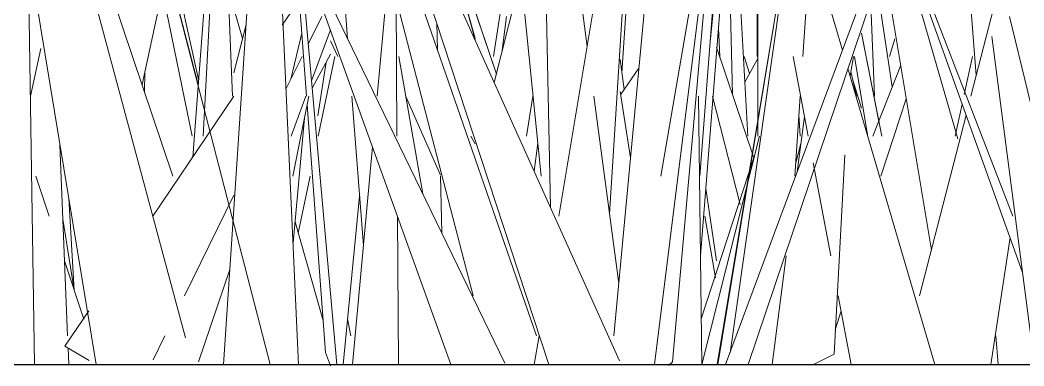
# Model space of a CAD drawing. Header units: millimetres. Extents: x -9575 to 27274, y -4387 to 11354.
# Drawn here: x -6615.7 to -6546.3, y 3047.9 to 3071.8 of the extents above; entities that cross this region are included whole.
import ezdxf

# ---------------------------------------------------------------- set-up
doc = ezdxf.new("R2010")
doc.units = ezdxf.units.MM
doc.layers.add('G-IMPT', color=8, linetype='Continuous', lineweight=9)

# ---------------------------------------------------------------- blocks, each defined once
blk = doc.blocks.new('Grass Array - 25_dwg-V49-North')
at = {"layer": 'G-IMPT'}
for p, q in [((-6574.621, 3049.993), (-6569.275, 3107.545)), ((-6549.936, 3066.547), (-6539.893, 3105.661)), ((-6614.699, 3048), (-6615.574, 3104.409)), ((-6603.758, 3062.339), (-6600.899, 3100.199)), ((-6566.592, 3048.816), (-6559.658, 3097.718)), ((-6614.699, 3048), (-6615.419, 3094.393)), ((-6607.266, 3067.357), (-6601.422, 3094.136)), ((-6598.558, 3094.136), (-6601.625, 3048)), ((-6597.947, 3094.503), (-6595.888, 3066.547)), ((-6593.792, 3048), (-6597.947, 3094.503)), ((-6579.015, 3058.859), (-6579.772, 3094.641)), ((-6566.903, 3048), (-6550.042, 3093.351)), ((-6578.425, 3058.27), (-6572.783, 3092.185)), ((-6615.369, 3091.173), (-6604.249, 3049.845)), ((-6566.509, 3089.289), (-6571.375, 3061.029)), ((-6568.676, 3061.029), (-6566.509, 3089.289)), ((-6579.123, 3048), (-6592.642, 3089.156)), ((-6568.628, 3055.511), (-6566.041, 3088.618)), ((-6561.564, 3069.306), (-6560.254, 3088.856)), ((-6567.43, 3048), (-6560.86, 3087.867)), ((-6603.041, 3063.788), (-6601.818, 3086.704)), ((-6596.432, 3048), (-6598.182, 3085.978)), ((-6578.666, 3086.371), (-6576.475, 3069.987)), ((-6608.027, 3085.254), (-6598.4, 3048)), ((-6552.78, 3085.239), (-6565.348, 3048)), ((-6573.285, 3084.304), (-6574.931, 3058.434)), ((-6579.652, 3061.029), (-6581.956, 3083.777)), ((-6574.077, 3068.177), (-6573.1, 3083.1)), ((-6571.828, 3048), (-6567.467, 3082.995)), ((-6589.394, 3081.935), (-6574.25, 3048.266)), ((-6568.676, 3061.029), (-6567.073, 3081.933)), ((-6605.125, 3061.029), (-6611.659, 3080.341)), ((-6591.006, 3066.547), (-6589.74, 3080.323)), ((-6562.033, 3080.799), (-6567.477, 3048)), ((-6601.535, 3079.679), (-6601.005, 3066.547)), ((-6564.658, 3079.044), (-6564.683, 3063.788)), ((-6547.026, 3058.27), (-6554.96, 3078.779)), ((-6585.899, 3048), (-6596.774, 3078.192)), ((-6554.967, 3078.321), (-6546.361, 3054.368)), ((-6579.974, 3049.993), (-6589.539, 3077.582)), ((-6564.714, 3077.582), (-6564.717, 3069.306)), ((-6554.874, 3077.582), (-6550.832, 3063.606)), ((-6593.792, 3048), (-6596.396, 3077.145)), ((-6568.014, 3076.848), (-6570.567, 3048.184)), ((-6610.437, 3048), (-6615.143, 3076.575)), ((-6605.295, 3076.388), (-6603.352, 3067.714)), ((-6582.758, 3068.088), (-6585.465, 3076.191)), ((-6565.36, 3063.788), (-6566.057, 3076.319)), ((-6558.819, 3069.744), (-6560.846, 3076.629)), ((-6550.186, 3076.155), (-6549.569, 3067.979)), ((-6605.33, 3074.823), (-6603.384, 3067.295)), ((-6603.379, 3067.354), (-6605.316, 3074.823)), ((-6582.758, 3068.088), (-6585.12, 3075.157)), ((-6582.905, 3067.507), (-6581.053, 3074.823)), ((-6566.621, 3074.823), (-6566.419, 3066.672)), ((-6552.669, 3055.904), (-6555.801, 3074.823)), ((-6589.701, 3074.517), (-6589.632, 3063.788)), ((-6584.216, 3070.541), (-6585.329, 3074.491)), ((-6584.229, 3070.453), (-6585.328, 3074.481)), ((-6582.947, 3069.306), (-6582.18, 3074.286)), ((-6555.374, 3067.198), (-6556.459, 3074.337)), ((-6605.854, 3073.825), (-6603.8, 3063.788)), ((-6597.571, 3071.47), (-6596.38, 3073.227)), ((-6593.303, 3073.757), (-6593.054, 3070.534)), ((-6589.693, 3073.273), (-6584.362, 3052.752)), ((-6567.662, 3073.297), (-6567.984, 3070.053)), ((-6600.31, 3070.532), (-6600.909, 3072.622)), ((-6594.193, 3072.879), (-6582.161, 3048.103)), ((-6556.854, 3072.862), (-6556.612, 3066.547)), ((-6595.772, 3070.157), (-6594.834, 3072.065)), ((-6582.057, 3072.065), (-6582.388, 3069.55)), ((-6541.478, 3048.202), (-6547.263, 3072.065)), ((-6600.062, 3071.516), (-6600.909, 3068.159)), ((-6594.236, 3071.148), (-6595.545, 3067.613)), ((-6586.874, 3071.595), (-6586.832, 3069.773)), ((-6567.304, 3069.306), (-6567.397, 3071.258)), ((-6596.209, 3070.911), (-6596.962, 3067.736)), ((-6556.305, 3064.814), (-6557.508, 3070.905)), ((-6556.103, 3063.788), (-6557.508, 3070.905)), ((-6555.557, 3069.306), (-6555.186, 3070.517)), ((-6548.492, 3070.672), (-6545.529, 3048)), ((-6614.263, 3069.845), (-6614.969, 3066.547)), ((-6594.233, 3070.385), (-6593.734, 3069.306)), ((-6567.524, 3069.939), (-6564.94, 3062.301)), ((-6597.309, 3067.031), (-6596.19, 3069.306)), ((-6594.233, 3069.467), (-6595.499, 3067.107)), ((-6595.078, 3063.788), (-6593.941, 3069.306)), ((-6587.848, 3059.813), (-6589.513, 3069.306)), ((-6573.918, 3067.012), (-6574.2, 3069.086)), ((-6573.918, 3067.012), (-6574.2, 3069.086)), ((-6565.24, 3068.13), (-6565.61, 3069.306)), ((-6565.568, 3067.528), (-6564.674, 3069.17)), ((-6562.237, 3069.306), (-6561.193, 3063.788)), ((-6558.052, 3069.306), (-6558.291, 3067.952)), ((-6557.982, 3069.306), (-6557.094, 3063.886)), ((-6549.826, 3069.306), (-6550.394, 3066.682)), ((-6595.115, 3065.204), (-6594.536, 3068.902)), ((-6574.164, 3066.651), (-6572.902, 3068.503)), ((-6552.418, 3048), (-6558.442, 3068.463)), ((-6554.787, 3068.701), (-6556.706, 3063.788)), ((-6607.089, 3066.835), (-6607.07, 3068.256)), ((-6557.838, 3066.547), (-6558.238, 3068.257)), ((-6557.508, 3065.723), (-6558.1, 3067.668)), ((-6557.508, 3065.723), (-6558.1, 3067.668)), ((-6606.515, 3058.27), (-6600.907, 3066.547)), ((-6595.94, 3066.547), (-6596.961, 3063.788)), ((-6596.829, 3061.029), (-6595.726, 3066.547)), ((-6592.748, 3066.547), (-6591.954, 3056.232)), ((-6589.028, 3066.538), (-6586.632, 3061.092)), ((-6580.235, 3066.547), (-6580.676, 3063.788)), ((-6576.015, 3066.547), (-6574.285, 3053.608)), ((-6573.478, 3062.295), (-6574.2, 3066.878)), ((-6568.773, 3066.547), (-6568.545, 3048)), ((-6565.894, 3059.065), (-6567.804, 3066.547)), ((-6562.119, 3061.029), (-6561.749, 3066.547)), ((-6556.156, 3061.029), (-6554.403, 3066.381)), ((-6595.844, 3065.957), (-6594.584, 3048.844)), ((-6550.541, 3066.002), (-6551.019, 3063.788)), ((-6596.819, 3056.408), (-6596.029, 3065.032)), ((-6561.451, 3065.149), (-6561.952, 3061.318)), ((-6561.733, 3063.788), (-6561.834, 3065.289)), ((-6553.478, 3052.752), (-6550.27, 3065.248)), ((-6584.216, 3063.256), (-6584.519, 3063.788)), ((-6568.535, 3048), (-6564.566, 3063.788)), ((-6612.413, 3049.993), (-6612.941, 3063.202)), ((-6612.413, 3049.993), (-6612.941, 3063.202)), ((-6592.71, 3048), (-6591.326, 3063.066)), ((-6579.883, 3063.316), (-6580.149, 3061.38)), ((-6562.064, 3061.857), (-6561.694, 3063.285)), ((-6568.584, 3051.159), (-6564.938, 3062.31)), ((-6559.387, 3048.718), (-6558.664, 3062.505)), ((-6560.846, 3061.953), (-6559.627, 3055.511)), ((-6614.609, 3061.029), (-6613.682, 3058.27)), ((-6596.458, 3057.087), (-6595.646, 3061.029)), ((-6586.63, 3061.029), (-6586.54, 3057.12)), ((-6568.263, 3060.177), (-6567.524, 3055.172)), ((-6612.334, 3059.516), (-6611.952, 3053.12)), ((-6604.328, 3052.752), (-6600.909, 3059.707)), ((-6593.353, 3048), (-6592.217, 3059.655)), ((-6612.735, 3058.05), (-6611.964, 3053.156)), ((-6589.596, 3058.262), (-6589.529, 3048)), ((-6567.598, 3053.999), (-6568.332, 3058.27)), ((-6567.598, 3053.999), (-6568.332, 3058.27)), ((-6594.752, 3051.132), (-6596.685, 3057.877)), ((-6547.229, 3056.785), (-6548.548, 3048)), ((-6562.708, 3055.511), (-6563.685, 3048)), ((-6612.617, 3055.099), (-6611.287, 3051.139)), ((-6603.369, 3048.186), (-6601.188, 3054.574)), ((-6559.105, 3052.752), (-6558.206, 3048)), ((-6612.609, 3049.276), (-6610.949, 3051.727)), ((-6559.328, 3050.415), (-6558.909, 3051.714)), ((-6592.813, 3049.993), (-6593.044, 3051.17)), ((-6606.496, 3048.341), (-6605.684, 3049.993)), ((-6580.133, 3048), (-6579.801, 3049.993)), ((-6548.209, 3049.993), (-6548.059, 3048)), ((-6612.609, 3049.276), (-6610.925, 3048.293)), ((-6612.333, 3048), (-6612.379, 3049.142)), ((-6612.333, 3048), (-6612.379, 3049.142)), ((-6594.233, 3047.913), (-6594.584, 3048.844)), ((-6559.387, 3048.718), (-6560.831, 3048)), ((-6570.862, 3047.935), (-6570.567, 3048.184))]:
    blk.add_line(p, q, dxfattribs=at)
blk = doc.blocks.new('Grass Array - Grass Array-V52-North')
blk.add_blockref('Grass Array - 25_dwg-V49-North', (0, 0))

msp = doc.modelspace()

# ---------------------------------------------------------------- linework, layer by layer
msp.add_line((-6653.468, 3048), (-5853.368, 3048))

# ---------------------------------------------------------------- block references
msp.add_blockref('Grass Array - Grass Array-V52-North', (0, 0))

doc.saveas('drawing.dxf')
